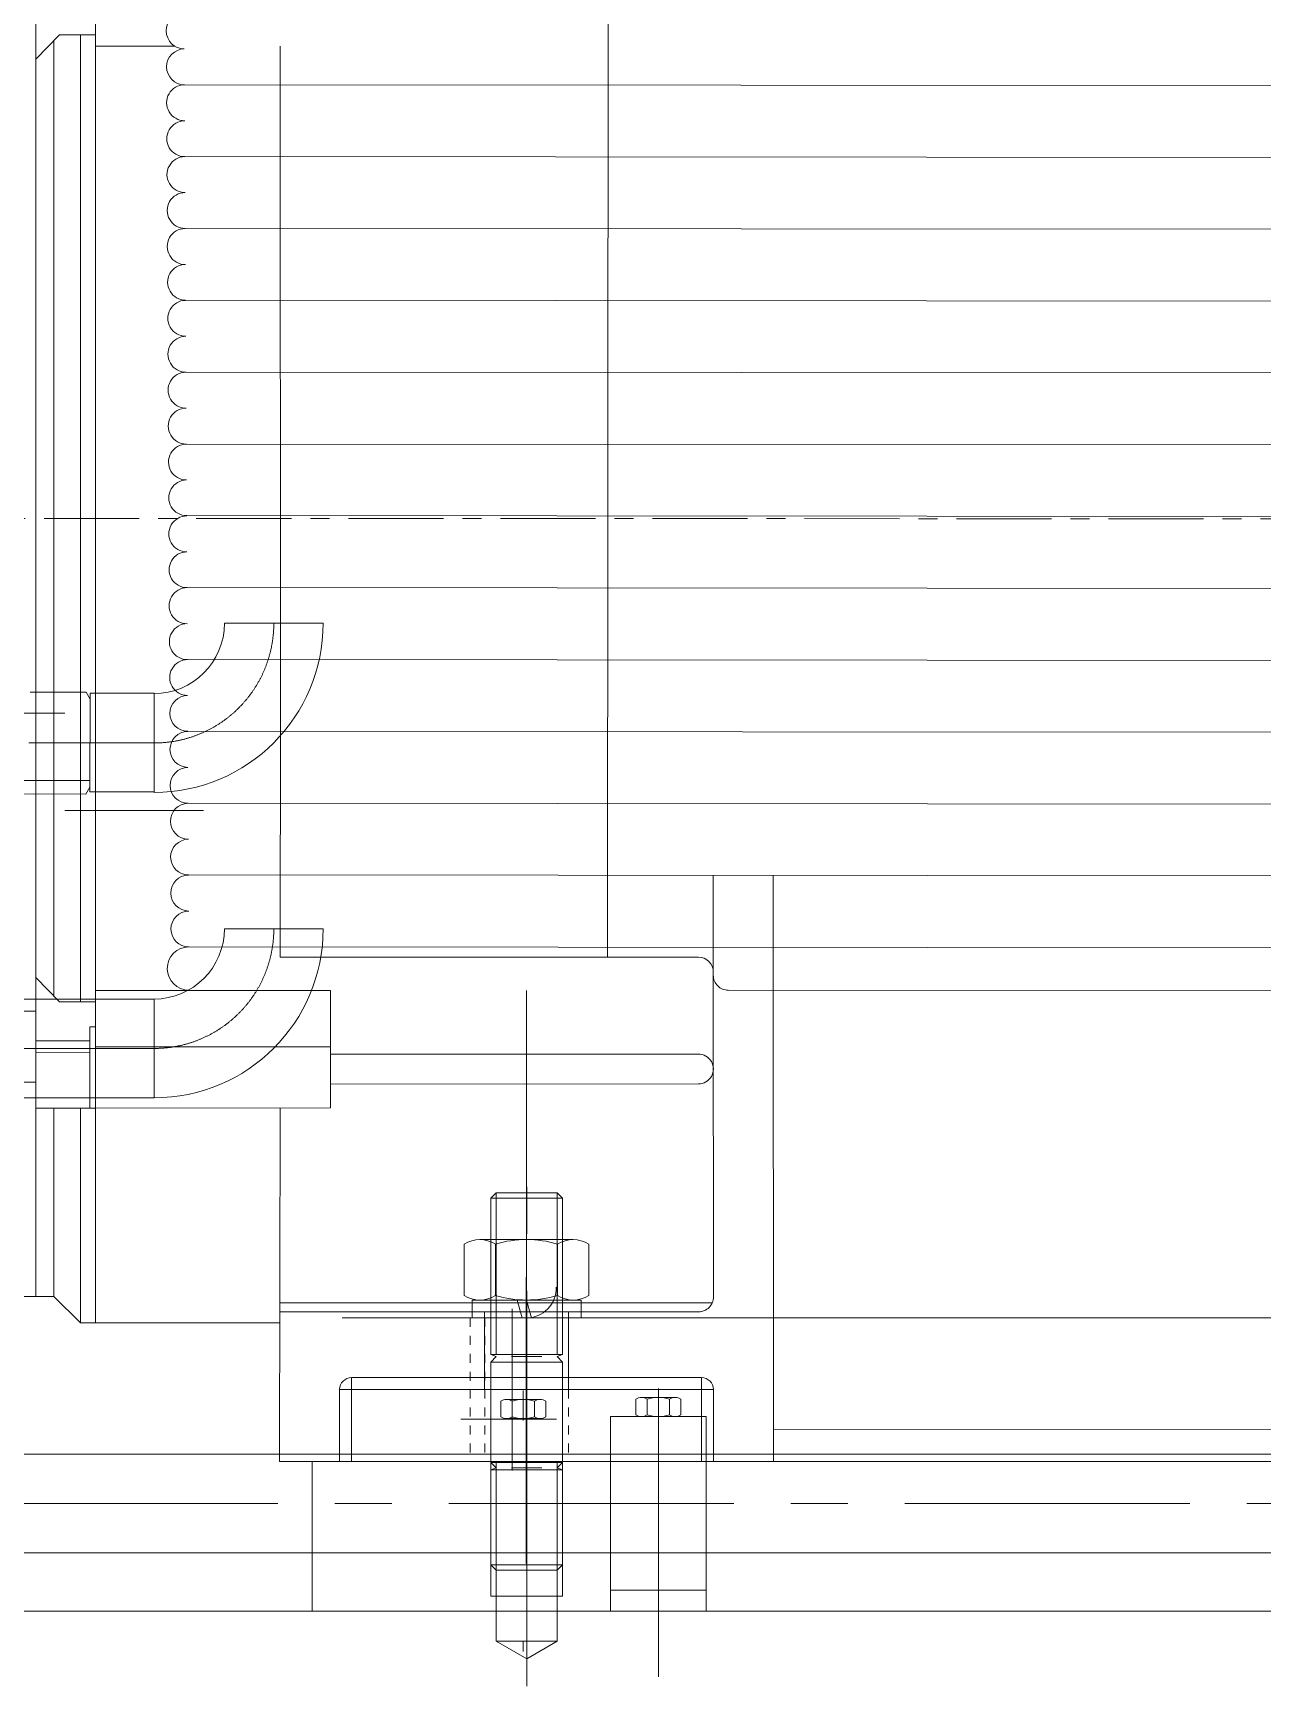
# Model space of a CAD drawing. Header units: millimetres. Extents: x 2 to 559190, y 2 to 426051.
# Drawn here: x 293356 to 303788, y 286286 to 300261 of the extents above; entities that cross this region are included whole.
import ezdxf

# ---------------------------------------------------------------- set-up
doc = ezdxf.new("R2010")
doc.units = ezdxf.units.MM
doc.header["$LTSCALE"] = 25.4
doc.linetypes.add('CENTER', pattern=[50.8, 31.75, -6.35, 6.35, -6.35])
doc.linetypes.add('EB_DASH', pattern=[6, 3, -3])
for name, color, linetype, lineweight in [('CAXA0', 7, 'Continuous', 5), ('CAXA1', 5, 'CENTER', 5), ('CAXA2', 6, 'EB_DASH', 5)]:
    doc.layers.add(name, color=color, linetype=linetype, lineweight=lineweight)

msp = doc.modelspace()

# ---------------------------------------------------------------- linework, layer by layer
at = {"color": 7, "lineweight": 5}
for p, q in [((293886.39, 302967.4), (293886.55, 299474.16)), ((293381.16, 302743.17), (293380.22, 299474.16)), ((298238.69, 302380.07), (298232, 292419.75)), ((293581.36, 300243.21), (293380.38, 300037.76)), ((293533.56, 300194.35), (293533.56, 299474.16)), ((293886.51, 300243.21), (293581.36, 300243.21)), ((293758.64, 300243.21), (293758.42, 299474.16)), ((294561.51, 300147.18), (293886.52, 300147.18)), ((295457.97, 294497.83), (295453.31, 300147.18)), ((294642.18, 299820.7), (314023.22, 299807.73)), ((293380.22, 299474.16), (293380.22, 292809.14)), ((293533.56, 299474.16), (293533.56, 292809.14)), ((293758.42, 299474.16), (293758.42, 292809.14)), ((293886.55, 299474.16), (293886.55, 292809.14)), ((294645.33, 299211.37), (314023.22, 299198.13)), ((294648.49, 298601.49), (314023.22, 298588.52)), ((294651.64, 297993.23), (314023.22, 297978.92)), ((294654.8, 297382.57), (314023.22, 297369.32)), ((314023.22, 296759.72), (294657.95, 296772.68)), ((294660.01, 296165.38), (314023.22, 296150.12)), ((294664.25, 295554.61), (314023.22, 295540.52)), ((314023.22, 294930.92), (294666.53, 294943.48)), ((295455.17, 292419.75), (295457.97, 294497.83)), ((294670.1, 294334.27), (314023.22, 294321.32)), ((294673.21, 293724.67), (314023.22, 293711.72)), ((294675.82, 293117.06), (314023.22, 293102.12)), ((299130.63, 292292.82), (299130.22, 293111.28)), ((299640.37, 288140.65), (299637.48, 293110.85)), ((293381.16, 289540.12), (293380.22, 292809.14)), ((293533.56, 292088.95), (293533.56, 292809.14)), ((293758.64, 292040.09), (293758.42, 292809.14)), ((293886.39, 289315.9), (293886.55, 292809.14)), ((294679.08, 292506.57), (314026.53, 292492.03)), ((299003.63, 292419.75), (295455.17, 292419.75)), ((293581.36, 292040.09), (293380.38, 292245.53)), ((299130.64, 292265.43), (299130.63, 292292.82)), ((299130.64, 292265.43), (299131.99, 289537.71)), ((295881.73, 292136.12), (293886.52, 292136.12)), ((295881.73, 292136.12), (295881.73, 291342.08)), ((297544.88, 292135.32), (297543.48, 287276.32)), ((299257.62, 292138.49), (308411.74, 292134.29)), ((293116.35, 291960.78), (293380.46, 291960.78)), ((293886.51, 292040.09), (293581.36, 292040.09)), ((293838.72, 291828.77), (293886.5, 291828.77)), ((293838.72, 291828.77), (293838.72, 291137.73)), ((293838.72, 291710.49), (293380.53, 291710.93)), ((295881.73, 291657.73), (293886.5, 291659.64)), ((293838.72, 291608.89), (293380.56, 291609.33)), ((295881.73, 291596.08), (299003.66, 291597.43)), ((298949.07, 291595.71), (298949.07, 291595.71)), ((293116.35, 291359.98), (293380.63, 291359.47)), ((295881.73, 291342.08), (299003.77, 291343.43)), ((295881.73, 291342.08), (295881.8, 291139.76)), ((293886.47, 291137.66), (293380.7, 291138.39)), ((293533.56, 289540.24), (293533.56, 291138.17)), ((293759.39, 289315.9), (293758.89, 291137.84)), ((295881.8, 291139.76), (293879.37, 291137.65)), ((295449.41, 288140.65), (295453.05, 291139.31)), ((293279.43, 289540.12), (293533.56, 289540.24)), ((293533.56, 289540.24), (293759.39, 289315.9)), ((295449.41, 289486.85), (299121.39, 289486.85)), ((295449.41, 289410.65), (299004.99, 289410.65)), ((297189.28, 289410.65), (297189.28, 288750.25)), ((297900.48, 289410.65), (297900.48, 288750.25)), ((293759.39, 289315.9), (295450.99, 289315.9)), ((296059.47, 288851.85), (296058.98, 288140.65)), ((296059.47, 288851.85), (299030.78, 288851.85)), ((299030.78, 288851.85), (299030.78, 288140.65)), ((295957.38, 288750.25), (299132.38, 288750.25)), ((295957.87, 288750.25), (295957.38, 288140.65)), ((299132.38, 288750.25), (299132.38, 288140.65)), ((306829, 288416.04), (299640.22, 288412.16)), ((295449.41, 288140.65), (299640.37, 288140.65))]:
    msp.add_line(p, q, dxfattribs=at)
for centre, radius, start, end in [((294639.88, 300277.96), 152.47, 90.321333, 270.276322), ((294642.59, 299973.11), 152.41, 90.744173, 269.844121), ((294642.97, 299668.43), 152.27, 90.296488, 270.296488), ((294644.54, 299363.63), 152.27, 90.296488, 270.296488), ((294646.12, 299058.83), 152.54, 90.296488, 270.296488), ((294647.7, 298754.15), 152.14, 90.296488, 270.296488), ((294649.28, 298448.29), 153.2, 90.296488, 270.296488), ((294650.85, 298144.97), 151.74, 90.296488, 270.296488), ((294652.43, 297839.98), 151.91, 90.296488, 270.296488), ((294654.01, 297534.83), 152.26, 90.296488, 270.296488), ((294655.59, 297229.88), 152.7, 90.296488, 270.296488), ((294657.16, 296925.23), 152.46, 90.296488, 270.296488), ((294658.74, 296620.43), 152.25, 90.296488, 270.296488), ((294660.31, 296316.63), 151.26, 90.296488, 270.296488), ((294661.9, 296010.34), 152.74, 90.296488, 270.296488), ((294663.47, 295706.45), 151.83, 90.296488, 270.296488), ((294665.05, 295401.23), 153.38, 90.296488, 270.296488), ((294666.62, 295096.6), 153.12, 90.296488, 270.296488), ((294668.2, 294791.63), 151.85, 90.296488, 270.296488), ((294669.78, 294487.66), 151.42, 90.464336, 270.119625), ((294671.36, 294182.03), 152.24, 90.472455, 270.111506), ((294672.94, 293877.1), 152.37, 90.481324, 270.102637), ((294674.51, 293572.59), 152.08, 90.490709, 270.093252), ((294676.08, 293268.47), 151.41, 90.500649, 270.083312), ((294677.67, 292963.06), 152.01, 90.508875, 270.075086), ((294679.24, 292658.42), 151.85, 90.518146, 270.065815), ((294680.46, 292322.58), 183.99, 90.323881, 270.26008), ((299003.63, 292292.75), 127, 0.028389, 90), ((299257.64, 292265.49), 127, 180.028389, 270.040274), ((299004.04, 291470.43), 127, 269.879281, 90.445743), ((299004.99, 289537.65), 127, 270, 0.028389), ((296059.47, 288750.25), 101.6, 90, 180), ((299030.78, 288750.25), 101.6, 0, 90)]:
    msp.add_arc(centre, radius, start, end, dxfattribs=at)
at = {"layer": 'CAXA0', "color": 7, "linetype": 'Continuous', "lineweight": 5}
for p, q in [((294981.2, 295252.47), (295819.61, 295252.47)), ((293806.31, 294666.8), (293331.08, 294667.22)), ((293840.55, 294607.36), (293806.31, 294666.8)), ((293839.85, 293821.84), (293840.6, 294660.04)), ((293840.6, 294660.04), (294384.3, 294660.04)), ((294384.3, 294655.57), (294384.3, 293817.37)), ((292844.02, 294490.65), (293627.79, 294490.65)), ((293839.93, 293917.47), (293000.21, 293918.22)), ((293805.66, 293803.2), (293177.91, 293803.76)), ((293839.88, 293862.35), (293805.6, 293803.08)), ((293839.85, 293821.84), (294384.3, 293821.84)), ((293627.79, 293665.15), (294803.44, 293665.15)), ((294981.38, 292661.01), (295819.61, 292661.01)), ((294384.48, 292064.11), (286321.38, 292064.11)), ((294384.48, 292064.11), (294384.48, 291225.91)), ((294384.48, 291225.91), (286321.38, 291225.91)), ((297241.8, 290373.58), (297287.52, 290419.3)), ((297287.52, 289047.7), (297287.52, 290419.3)), ((297805.68, 290419.3), (297287.52, 290419.3)), ((297805.68, 289047.7), (297805.68, 290419.3)), ((297851.4, 290373.58), (297805.68, 290419.3)), ((297851.4, 290373.58), (297241.8, 290373.58)), ((297241.8, 290373.58), (297241.8, 289047.7)), ((297851.4, 289047.7), (297851.4, 290373.58)), ((297017.28, 289549.59), (297017.28, 289984.82)), ((297941.15, 290023.75), (297149.26, 290023.75)), ((297281.24, 289984.82), (297281.24, 289549.59)), ((297809.17, 289984.82), (297809.17, 289549.59)), ((298073.14, 289549.59), (298073.14, 289984.82)), ((297083.05, 289510.67), (298010.15, 289510.67)), ((297083.05, 289358.27), (297083.05, 289510.67)), ((297941.15, 289510.67), (297149.26, 289510.67)), ((297507.15, 289358.27), (297466.32, 289510.67)), ((297580.76, 289377.99), (297545.21, 289510.67)), ((298010.15, 289358.27), (298010.15, 289510.67)), ((295979.1, 289359.85), (311600.1, 289359.85)), ((297083.05, 289358.27), (298010.15, 289358.27)), ((297586.04, 289358.27), (297580.76, 289377.99)), ((297241.8, 289047.7), (297851.4, 289047.7)), ((297241.8, 289047.7), (297287.52, 289031.82)), ((297241.8, 288984.2), (297287.52, 289031.82)), ((297676.14, 289031.82), (297417.06, 289031.82)), ((297851.4, 289047.7), (297805.68, 289031.82)), ((297851.4, 288984.2), (297805.68, 289031.82)), ((297241.8, 288133.3), (297241.8, 288984.2)), ((297241.8, 288984.2), (297851.4, 288984.2)), ((297851.4, 288984.2), (297851.4, 288133.3)), ((297327.19, 288519.68), (297327.19, 288651.67)), ((297374.85, 288666.96), (297660.81, 288666.96)), ((297422.51, 288651.67), (297422.51, 288519.68)), ((297613.15, 288651.67), (297613.15, 288519.68)), ((297708.47, 288519.68), (297708.47, 288651.67)), ((298473.61, 288536.85), (298473.61, 288668.84)), ((298521.27, 288684.12), (298807.23, 288684.12)), ((298568.93, 288668.84), (298568.93, 288536.85)), ((298759.57, 288668.84), (298759.57, 288536.85)), ((298854.89, 288536.85), (298854.89, 288668.84)), ((296987.85, 288498.45), (297800.65, 288498.45)), ((297374.85, 288504.4), (297660.81, 288504.4)), ((298257.85, 288521.56), (299070.65, 288521.56)), ((298257.85, 288521.56), (298257.85, 286870.56)), ((298521.27, 288521.56), (298807.23, 288521.56)), ((299070.65, 288521.56), (299070.65, 286870.56)), ((314059.09, 288203.92), (292743.47, 288203.92)), ((295725.1, 288140.47), (311224.25, 288140.47)), ((295725.1, 288140.47), (295725.1, 286870.56)), ((295979.1, 288140.65), (311600.1, 288140.65)), ((296987.85, 288140.54), (309698.88, 288140.54)), ((297851.4, 288133.3), (297241.8, 288133.3)), ((297287.52, 288085.67), (297241.8, 288133.3)), ((297241.8, 288069.8), (297287.52, 288085.67)), ((297241.8, 288069.8), (297851.4, 288069.8)), ((297241.8, 288069.8), (297241.8, 287264.62)), ((297851.44, 288140.5), (297241.84, 288140.5)), ((297241.84, 288140.5), (297241.84, 286998.77)), ((297287.52, 287264.62), (297287.52, 288069.8)), ((297287.56, 288140.5), (297287.56, 286616.5)), ((297676.14, 288085.67), (297417.06, 288085.67)), ((297805.68, 288085.67), (297851.4, 288133.3)), ((297851.4, 288069.8), (297805.68, 288085.67)), ((297805.68, 287264.62), (297805.68, 288069.8)), ((297805.72, 288140.5), (297805.72, 286616.5)), ((297851.4, 287264.62), (297851.4, 288069.8)), ((297851.44, 288140.5), (297851.44, 286998.77)), ((314059.09, 287365.72), (292743.47, 287365.72)), ((297241.8, 287264.62), (297851.4, 287264.62)), ((297287.52, 287218.9), (297241.8, 287264.62)), ((297287.52, 287264.62), (297287.52, 287218.9)), ((297805.68, 287218.9), (297287.52, 287218.9)), ((297805.68, 287264.62), (297805.68, 287218.9)), ((297805.68, 287218.9), (297851.4, 287264.62)), ((299070.65, 287048.36), (298257.85, 287048.36)), ((297851.44, 286997.5), (297241.84, 286997.5)), ((312634.16, 286870.56), (273264.22, 286870.56)), ((297805.72, 286616.5), (297287.56, 286616.5)), ((297287.56, 286616.5), (297546.64, 286466.92)), ((297805.72, 286616.5), (297546.64, 286466.92))]:
    msp.add_line(p, q, dxfattribs=at)
for centre, radius, start, end in [((294384.3, 295252.47), 596.9, 270, 0), ((294384.3, 295252.47), 1435.1, 270, 0), ((294384.48, 292661.01), 596.9, 270, 0), ((294384.48, 292661.01), 1435.1, 270, 0), ((297149.26, 289780.55), 243.2, 57.132768, 122.867232), ((297545.21, 289109.35), 914.4, 73.221345, 106.778655), ((297941.15, 289780.55), 243.2, 57.132768, 122.867232), ((297149.26, 289753.86), 243.2, 237.132768, 302.867232), ((297545.21, 290425.07), 914.4, 253.221345, 286.778655), ((297543.7, 289612.39), 254, 270, 1.76098), ((297941.15, 289753.86), 243.2, 237.132768, 302.867232), ((297374.85, 288585.02), 81.93, 54.42999, 125.57001), ((297517.83, 288362.16), 304.8, 71.776086, 108.223914), ((297660.81, 288585.02), 81.93, 54.42999, 125.57001), ((298521.27, 288602.19), 81.93, 54.42999, 125.57001), ((298664.25, 288379.32), 304.8, 71.776086, 108.223914), ((298807.23, 288602.19), 81.93, 54.42999, 125.57001), ((297374.85, 288586.33), 81.93, 234.42999, 305.57001), ((297517.83, 288809.2), 304.8, 251.776086, 288.223914), ((297660.81, 288586.33), 81.93, 234.42999, 305.57001), ((298521.27, 288603.5), 81.93, 234.42999, 305.57001), ((298664.25, 288826.36), 304.8, 251.776086, 288.223914), ((298807.23, 288603.5), 81.93, 234.42999, 305.57001)]:
    msp.add_arc(centre, radius, start, end, dxfattribs=at)
at = {"layer": 'CAXA1', "lineweight": 5}
msp.add_line((287000.68, 296141.37), (322675.85, 296136.71), dxfattribs=at)
at = {"layer": 'CAXA1', "linetype": 'CENTER', "lineweight": 5, "ltscale": 3}
for p, q in [((277836.09, 294236.47), (294384.3, 294236.47)), ((294384.48, 291645.01), (286408.87, 291645.01)), ((297546.6, 287168.1), (297546.6, 290470.1)), ((297545.21, 289471.74), (297545.21, 290099.95)), ((297546.6, 289282.07), (297546.6, 289586.87)), ((297423.43, 289435.94), (297423.43, 288064.34)), ((297546.64, 289436.05), (297546.64, 288064.45)), ((297517.83, 288489.11), (297517.83, 288743.16)), ((298664.25, 288506.28), (298664.25, 288760.32)), ((298664.25, 288732.33), (298664.25, 285896.74)), ((297546.64, 288216.7), (297546.64, 286390.72)), ((285272.4, 287784.82), (312634.22, 287784.82)), ((297517.41, 286616.8), (297517.41, 286529.33)), ((297546.64, 286466.92), (297546.64, 286235.55))]:
    msp.add_line(p, q, dxfattribs=at)
for centre, start in [((294384.3, 295252.47), 269.999976), ((294384.48, 292661.01), 269.999996)]:
    msp.add_arc(centre, 1016, start, 0, dxfattribs=at)
at = {"layer": 'CAXA2', "color": 7, "lineweight": 5}
for p, q in [((297067.83, 289359.74), (297067.83, 288140.54)), ((297191.04, 289359.85), (297191.04, 288140.65)), ((297902.24, 289359.85), (297902.24, 288140.65))]:
    msp.add_line(p, q, dxfattribs=at)

doc.saveas('drawing.dxf')
